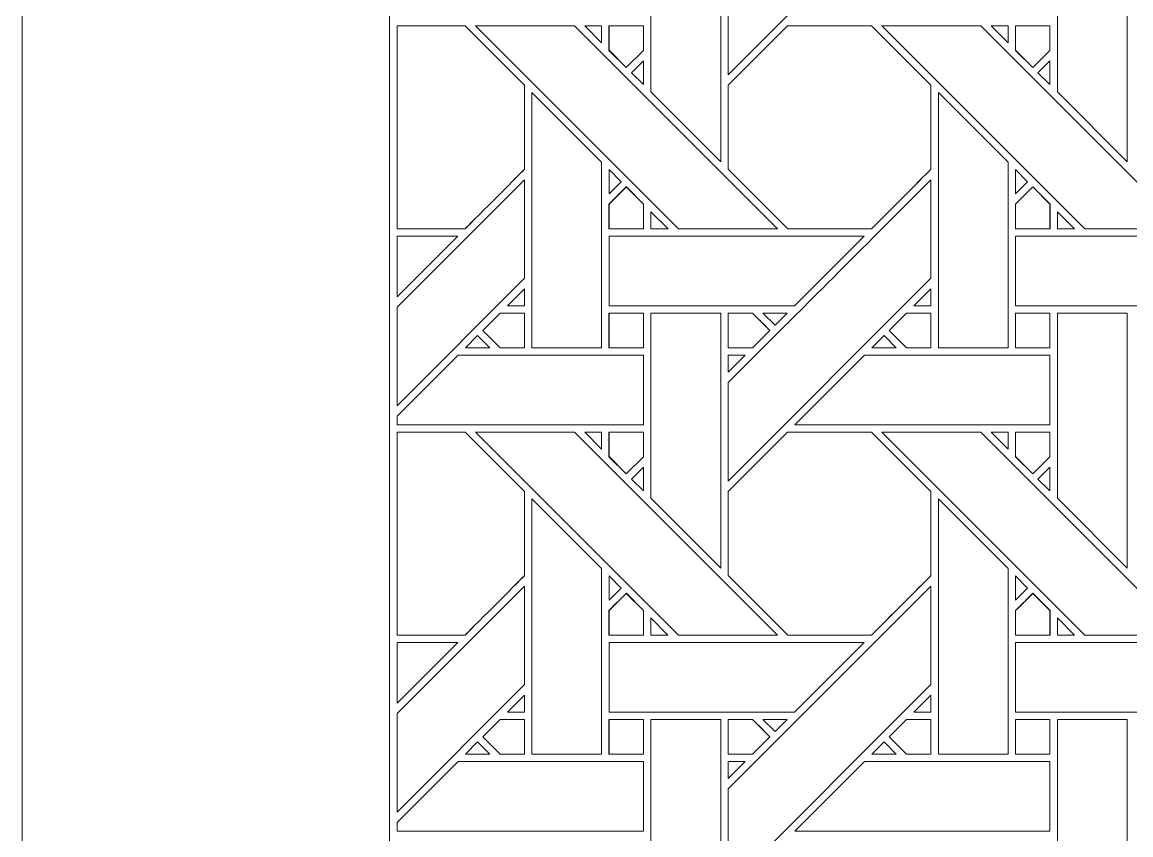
# Model space of a CAD drawing. Header units: inches. Extents: x 3.4 to 21.4, y 0.1 to 18.1.
# Drawn here: x 3.383 to 5.971, y 2.225 to 4.122 of the extents above; entities that cross this region are included whole.
import ezdxf

# ---------------------------------------------------------------- set-up
doc = ezdxf.new("R2010")
doc.units = ezdxf.units.IN
doc.header["$MEASUREMENT"] = 0
doc.layers.add('Design', color=7, linetype='Continuous', lineweight=0)

msp = doc.modelspace()

# ---------------------------------------------------------------- linework, layer by layer
at = {"layer": 'Design'}
for points, knots in [([(3.3829, 18.0948), (3.3829, 18.0948), (3.3829, 0.0948), (3.3829, 0.0948), (3.3829, 0.0948), (21.3829, 0.0948), (21.3829, 0.0948), (21.3829, 0.0948), (21.3829, 18.0948), (21.3829, 18.0948), (21.3829, 18.0948), (3.3829, 18.0948), (3.3829, 18.0948)], [0, 0, 0, 0, 1, 1, 1, 2, 2, 2, 3, 3, 3, 4, 4, 4, 4]), ([(4.2402, 17.2374), (4.2402, 17.2374), (4.2402, 0.9521), (4.2402, 0.9521), (4.2402, 0.9521), (20.5255, 0.9521), (20.5255, 0.9521), (20.5255, 0.9521), (20.5255, 17.2374), (20.5255, 17.2374), (20.5255, 17.2374), (4.2402, 17.2374), (4.2402, 17.2374)], [0, 0, 0, 0, 1, 1, 1, 2, 2, 2, 3, 3, 3, 4, 4, 4, 4]), ([(5.1664, 4.3653), (5.216, 4.4146), (5.4488, 4.6475), (5.5042, 4.703), (5.5042, 4.703), (5.5042, 4.473), (5.5042, 4.473), (5.5042, 4.473), (5.0306, 3.9994), (5.0306, 3.9994), (5.0306, 3.9994), (5.0306, 4.2294), (5.0306, 4.2294), (5.0306, 4.2294), (5.1664, 4.3653), (5.1664, 4.3653)], [0, 0, 0, 0, 1, 1, 1, 2, 2, 2, 3, 3, 3, 4, 4, 4, 5, 5, 5, 5]), ([(5.0134, 4.3916), (5.0134, 4.3916), (5.0134, 3.7964), (5.0134, 3.7964), (5.0134, 3.7964), (4.8505, 3.9594), (4.8505, 3.9594), (4.8505, 3.9594), (4.8505, 4.3916), (4.8505, 4.3916), (4.8505, 4.3916), (5.0134, 4.3916), (5.0134, 4.3916)], [0, 0, 0, 0, 1, 1, 1, 2, 2, 2, 3, 3, 3, 4, 4, 4, 4]), ([(5.9622, 4.3916), (5.9622, 4.3916), (5.9622, 3.7964), (5.9622, 3.7964), (5.9622, 3.7964), (5.7992, 3.9594), (5.7992, 3.9594), (5.7992, 3.9594), (5.7992, 4.3916), (5.7992, 4.3916), (5.7992, 4.3916), (5.9622, 4.3916), (5.9622, 4.3916)], [0, 0, 0, 0, 1, 1, 1, 2, 2, 2, 3, 3, 3, 4, 4, 4, 4]), ([(4.4166, 4.1136), (4.4166, 4.1136), (4.5554, 3.9749), (4.5554, 3.9749), (4.5554, 3.9749), (4.5554, 3.7787), (4.5554, 3.7787), (4.5376, 3.7607), (4.4256, 3.649), (4.4167, 3.64), (4.4167, 3.64), (4.2579, 3.64), (4.2579, 3.64), (4.2579, 3.64), (4.2579, 4.1136), (4.2579, 4.1136), (4.2579, 4.1136), (4.4166, 4.1136), (4.4166, 4.1136)], [0, 0, 0, 0, 1, 1, 1, 2, 2, 2, 3, 3, 3, 4, 4, 4, 5, 5, 5, 6, 6, 6, 6]), ([(4.4168, 4.1136), (4.4168, 4.1136), (4.5555, 3.975), (4.5555, 3.975), (4.5555, 3.975), (4.5555, 3.7787), (4.5555, 3.7787), (4.5377, 3.7608), (4.4258, 3.649), (4.4168, 3.64), (4.4168, 3.64), (4.2579, 3.64), (4.2579, 3.64), (4.2579, 3.64), (4.2579, 4.1136), (4.2579, 4.1136), (4.2579, 4.1136), (4.4168, 4.1136), (4.4168, 4.1136)], [0, 0, 0, 0, 1, 1, 1, 2, 2, 2, 3, 3, 3, 4, 4, 4, 5, 5, 5, 6, 6, 6, 6]), ([(4.6719, 4.1137), (4.6719, 4.1137), (5.1456, 3.64), (5.1456, 3.64), (5.1456, 3.64), (4.9146, 3.64), (4.9146, 3.64), (4.9146, 3.64), (4.441, 4.1137), (4.441, 4.1137), (4.441, 4.1137), (4.6719, 4.1137), (4.6719, 4.1137)], [0, 0, 0, 0, 1, 1, 1, 2, 2, 2, 3, 3, 3, 4, 4, 4, 4]), ([(4.7355, 4.1137), (4.7355, 4.1137), (4.7355, 4.0739), (4.7355, 4.0739), (4.7355, 4.0739), (4.6961, 4.1137), (4.6961, 4.1137), (4.6961, 4.1137), (4.7355, 4.1137), (4.7355, 4.1137)], [0, 0, 0, 0, 1, 1, 1, 2, 2, 2, 3, 3, 3, 3]), ([(4.8328, 4.1136), (4.8328, 4.1136), (4.8328, 4.056), (4.8328, 4.056), (4.8328, 4.056), (4.7929, 4.0161), (4.7929, 4.0161), (4.7929, 4.0161), (4.7526, 4.0564), (4.7526, 4.0564), (4.7526, 4.0564), (4.7526, 4.1136), (4.7526, 4.1136), (4.7526, 4.1136), (4.8328, 4.1136), (4.8328, 4.1136)], [0, 0, 0, 0, 1, 1, 1, 2, 2, 2, 3, 3, 3, 4, 4, 4, 5, 5, 5, 5]), ([(4.793, 4.0162), (4.793, 4.0162), (4.7527, 4.0565), (4.7527, 4.0565), (4.7527, 4.0565), (4.7527, 4.1137), (4.7527, 4.1137), (4.7527, 4.1137), (4.833, 4.1137), (4.833, 4.1137), (4.833, 4.1137), (4.833, 4.0561), (4.833, 4.0561), (4.833, 4.0561), (4.793, 4.0162), (4.793, 4.0162)], [0, 0, 0, 0, 1, 1, 1, 2, 2, 2, 3, 3, 3, 4, 4, 4, 5, 5, 5, 5]), ([(5.1691, 4.1136), (5.1691, 4.1136), (5.3654, 4.1136), (5.3654, 4.1136), (5.3654, 4.1136), (5.5041, 3.9749), (5.5041, 3.9749), (5.5041, 3.9749), (5.5041, 3.7787), (5.5041, 3.7787), (5.4863, 3.7607), (5.3744, 3.649), (5.3654, 3.64), (5.3654, 3.64), (5.1697, 3.64), (5.1697, 3.64), (5.1697, 3.64), (5.0304, 3.7792), (5.0304, 3.7792), (5.0304, 3.7792), (5.0304, 3.9749), (5.0304, 3.9749), (5.0304, 3.9749), (5.1691, 4.1136), (5.1691, 4.1136)], [0, 0, 0, 0, 1, 1, 1, 2, 2, 2, 3, 3, 3, 4, 4, 4, 5, 5, 5, 6, 6, 6, 7, 7, 7, 8, 8, 8, 8]), ([(5.0306, 3.975), (5.0306, 3.975), (5.1693, 4.1137), (5.1693, 4.1137), (5.1693, 4.1137), (5.3655, 4.1137), (5.3655, 4.1137), (5.3655, 4.1137), (5.5042, 3.975), (5.5042, 3.975), (5.5042, 3.975), (5.5042, 3.7787), (5.5042, 3.7787), (5.4863, 3.7607), (5.3744, 3.649), (5.3655, 3.6401), (5.3655, 3.6401), (5.1698, 3.6401), (5.1698, 3.6401), (5.1698, 3.6401), (5.0306, 3.7793), (5.0306, 3.7793), (5.0306, 3.7793), (5.0306, 3.975), (5.0306, 3.975)], [0, 0, 0, 0, 1, 1, 1, 2, 2, 2, 3, 3, 3, 4, 4, 4, 5, 5, 5, 6, 6, 6, 7, 7, 7, 8, 8, 8, 8]), ([(5.6207, 4.1137), (5.6207, 4.1137), (6.0943, 3.64), (6.0943, 3.64), (6.0943, 3.64), (5.8633, 3.64), (5.8633, 3.64), (5.8633, 3.64), (5.3897, 4.1137), (5.3897, 4.1137), (5.3897, 4.1137), (5.6207, 4.1137), (5.6207, 4.1137)], [0, 0, 0, 0, 1, 1, 1, 2, 2, 2, 3, 3, 3, 4, 4, 4, 4]), ([(5.6842, 4.1137), (5.6842, 4.1137), (5.6842, 4.0739), (5.6842, 4.0739), (5.6842, 4.0739), (5.6448, 4.1137), (5.6448, 4.1137), (5.6448, 4.1137), (5.6842, 4.1137), (5.6842, 4.1137)], [0, 0, 0, 0, 1, 1, 1, 2, 2, 2, 3, 3, 3, 3]), ([(5.7816, 4.1136), (5.7816, 4.1136), (5.7816, 4.056), (5.7816, 4.056), (5.7816, 4.056), (5.7416, 4.0161), (5.7416, 4.0161), (5.7416, 4.0161), (5.7013, 4.0564), (5.7013, 4.0564), (5.7013, 4.0564), (5.7013, 4.1136), (5.7013, 4.1136), (5.7013, 4.1136), (5.7816, 4.1136), (5.7816, 4.1136)], [0, 0, 0, 0, 1, 1, 1, 2, 2, 2, 3, 3, 3, 4, 4, 4, 5, 5, 5, 5]), ([(5.7418, 4.0162), (5.7418, 4.0162), (5.7014, 4.0565), (5.7014, 4.0565), (5.7014, 4.0565), (5.7014, 4.1137), (5.7014, 4.1137), (5.7014, 4.1137), (5.7817, 4.1137), (5.7817, 4.1137), (5.7817, 4.1137), (5.7817, 4.0561), (5.7817, 4.0561), (5.7817, 4.0561), (5.7418, 4.0162), (5.7418, 4.0162)], [0, 0, 0, 0, 1, 1, 1, 2, 2, 2, 3, 3, 3, 4, 4, 4, 5, 5, 5, 5]), ([(4.833, 4.0318), (4.833, 4.0318), (4.833, 3.9767), (4.833, 3.9767), (4.833, 3.9767), (4.8052, 4.0041), (4.8052, 4.0041), (4.8052, 4.0041), (4.833, 4.0318), (4.833, 4.0318)], [0, 0, 0, 0, 1, 1, 1, 2, 2, 2, 3, 3, 3, 3]), ([(5.7817, 4.0318), (5.7817, 4.0318), (5.7817, 3.9767), (5.7817, 3.9767), (5.7817, 3.9767), (5.7539, 4.0041), (5.7539, 4.0041), (5.7539, 4.0041), (5.7817, 4.0318), (5.7817, 4.0318)], [0, 0, 0, 0, 1, 1, 1, 2, 2, 2, 3, 3, 3, 3]), ([(4.7354, 3.7957), (4.7354, 3.7957), (4.7354, 3.362), (4.7354, 3.362), (4.7354, 3.362), (4.5727, 3.362), (4.5727, 3.362), (4.5727, 3.362), (4.5727, 3.9579), (4.5727, 3.9579), (4.5727, 3.9579), (4.7354, 3.7957), (4.7354, 3.7957)], [0, 0, 0, 0, 1, 1, 1, 2, 2, 2, 3, 3, 3, 4, 4, 4, 4]), ([(5.6841, 3.7957), (5.6841, 3.7957), (5.6841, 3.362), (5.6841, 3.362), (5.6841, 3.362), (5.5214, 3.362), (5.5214, 3.362), (5.5214, 3.362), (5.5214, 3.9579), (5.5214, 3.9579), (5.5214, 3.9579), (5.6841, 3.7957), (5.6841, 3.7957)], [0, 0, 0, 0, 1, 1, 1, 2, 2, 2, 3, 3, 3, 4, 4, 4, 4]), ([(4.7527, 3.7215), (4.7527, 3.7215), (4.7527, 3.7782), (4.7527, 3.7782), (4.7527, 3.7782), (4.7809, 3.7497), (4.7809, 3.7497), (4.7809, 3.7497), (4.7527, 3.7215), (4.7527, 3.7215)], [0, 0, 0, 0, 1, 1, 1, 2, 2, 2, 3, 3, 3, 3]), ([(5.7015, 3.7215), (5.7015, 3.7215), (5.7015, 3.7782), (5.7015, 3.7782), (5.7015, 3.7782), (5.7296, 3.7497), (5.7296, 3.7497), (5.7296, 3.7497), (5.7015, 3.7215), (5.7015, 3.7215)], [0, 0, 0, 0, 1, 1, 1, 2, 2, 2, 3, 3, 3, 3]), ([(4.5555, 3.7543), (4.5555, 3.7543), (4.5555, 3.5243), (4.5555, 3.5243), (4.5555, 3.5243), (4.2579, 3.2266), (4.2579, 3.2266), (4.2579, 3.2266), (4.2579, 3.4566), (4.2579, 3.4566), (4.2579, 3.4566), (4.5555, 3.7543), (4.5555, 3.7543)], [0, 0, 0, 0, 1, 1, 1, 2, 2, 2, 3, 3, 3, 4, 4, 4, 4]), ([(5.1661, 3.4162), (5.2074, 3.4573), (5.4477, 3.6978), (5.5042, 3.7543), (5.5042, 3.7543), (5.5042, 3.5243), (5.5042, 3.5243), (5.5042, 3.5243), (5.0306, 3.0506), (5.0306, 3.0506), (5.0306, 3.0506), (5.0306, 3.2807), (5.0306, 3.2807), (5.0306, 3.2807), (5.1661, 3.4162), (5.1661, 3.4162)], [0, 0, 0, 0, 1, 1, 1, 2, 2, 2, 3, 3, 3, 4, 4, 4, 5, 5, 5, 5]), ([(4.7526, 3.6397), (4.7526, 3.6397), (4.7526, 3.697), (4.7526, 3.697), (4.7526, 3.697), (4.7929, 3.7374), (4.7929, 3.7374), (4.7929, 3.7374), (4.8332, 3.697), (4.8332, 3.697), (4.8332, 3.697), (4.8332, 3.6397), (4.8332, 3.6397), (4.8332, 3.6397), (4.7526, 3.6397), (4.7526, 3.6397)], [0, 0, 0, 0, 1, 1, 1, 2, 2, 2, 3, 3, 3, 4, 4, 4, 5, 5, 5, 5]), ([(4.7931, 3.7374), (4.7931, 3.7374), (4.8334, 3.6971), (4.8334, 3.6971), (4.8334, 3.6971), (4.8334, 3.6398), (4.8334, 3.6398), (4.8334, 3.6398), (4.7527, 3.6398), (4.7527, 3.6398), (4.7527, 3.6398), (4.7527, 3.6971), (4.7527, 3.6971), (4.7527, 3.6971), (4.7931, 3.7374), (4.7931, 3.7374)], [0, 0, 0, 0, 1, 1, 1, 2, 2, 2, 3, 3, 3, 4, 4, 4, 5, 5, 5, 5]), ([(5.7013, 3.6397), (5.7013, 3.6397), (5.7013, 3.697), (5.7013, 3.697), (5.7013, 3.697), (5.7416, 3.7374), (5.7416, 3.7374), (5.7416, 3.7374), (5.782, 3.697), (5.782, 3.697), (5.782, 3.697), (5.782, 3.6397), (5.782, 3.6397), (5.782, 3.6397), (5.7013, 3.6397), (5.7013, 3.6397)], [0, 0, 0, 0, 1, 1, 1, 2, 2, 2, 3, 3, 3, 4, 4, 4, 5, 5, 5, 5]), ([(5.7418, 3.7374), (5.7418, 3.7374), (5.7821, 3.6971), (5.7821, 3.6971), (5.7821, 3.6971), (5.7821, 3.6398), (5.7821, 3.6398), (5.7821, 3.6398), (5.7015, 3.6398), (5.7015, 3.6398), (5.7015, 3.6398), (5.7015, 3.6971), (5.7015, 3.6971), (5.7015, 3.6971), (5.7418, 3.7374), (5.7418, 3.7374)], [0, 0, 0, 0, 1, 1, 1, 2, 2, 2, 3, 3, 3, 4, 4, 4, 5, 5, 5, 5]), ([(4.8506, 3.64), (4.8506, 3.64), (4.8506, 3.6798), (4.8506, 3.6798), (4.8506, 3.6798), (4.8904, 3.64), (4.8904, 3.64), (4.8904, 3.64), (4.8506, 3.64), (4.8506, 3.64)], [0, 0, 0, 0, 1, 1, 1, 2, 2, 2, 3, 3, 3, 3]), ([(5.7994, 3.64), (5.7994, 3.64), (5.7994, 3.6798), (5.7994, 3.6798), (5.7994, 3.6798), (5.8391, 3.64), (5.8391, 3.64), (5.8391, 3.64), (5.7994, 3.64), (5.7994, 3.64)], [0, 0, 0, 0, 1, 1, 1, 2, 2, 2, 3, 3, 3, 3]), ([(4.3997, 3.6228), (4.3997, 3.6228), (4.2579, 3.481), (4.2579, 3.481), (4.2579, 3.481), (4.2579, 3.6228), (4.2579, 3.6228), (4.2579, 3.6228), (4.3997, 3.6228), (4.3997, 3.6228)], [0, 0, 0, 0, 1, 1, 1, 2, 2, 2, 3, 3, 3, 3]), ([(4.7527, 3.4601), (4.7527, 3.4601), (4.7527, 3.6228), (4.7527, 3.6228), (4.7527, 3.6228), (5.3484, 3.6228), (5.3484, 3.6228), (5.3484, 3.6228), (5.1857, 3.4601), (5.1857, 3.4601), (5.1857, 3.4601), (4.7527, 3.4601), (4.7527, 3.4601)], [0, 0, 0, 0, 1, 1, 1, 2, 2, 2, 3, 3, 3, 4, 4, 4, 4]), ([(5.7015, 3.4601), (5.7015, 3.4601), (5.7015, 3.6228), (5.7015, 3.6228), (5.7015, 3.6228), (6.2972, 3.6228), (6.2972, 3.6228), (6.2972, 3.6228), (6.1344, 3.4601), (6.1344, 3.4601), (6.1344, 3.4601), (5.7015, 3.4601), (5.7015, 3.4601)], [0, 0, 0, 0, 1, 1, 1, 2, 2, 2, 3, 3, 3, 4, 4, 4, 4]), ([(4.5158, 3.4601), (4.5158, 3.4601), (4.5555, 3.4999), (4.5555, 3.4999), (4.5555, 3.4999), (4.5555, 3.4601), (4.5555, 3.4601), (4.5555, 3.4601), (4.5158, 3.4601), (4.5158, 3.4601)], [0, 0, 0, 0, 1, 1, 1, 2, 2, 2, 3, 3, 3, 3]), ([(5.4645, 3.4601), (5.4645, 3.4601), (5.5042, 3.4999), (5.5042, 3.4999), (5.5042, 3.4999), (5.5042, 3.4601), (5.5042, 3.4601), (5.5042, 3.4601), (5.4645, 3.4601), (5.4645, 3.4601)], [0, 0, 0, 0, 1, 1, 1, 2, 2, 2, 3, 3, 3, 3]), ([(4.4983, 3.362), (4.4983, 3.362), (4.4579, 3.4023), (4.4579, 3.4023), (4.4579, 3.4023), (4.4983, 3.4428), (4.4983, 3.4428), (4.4983, 3.4428), (4.5554, 3.4428), (4.5554, 3.4428), (4.5554, 3.4428), (4.5554, 3.362), (4.5554, 3.362), (4.5554, 3.362), (4.4983, 3.362), (4.4983, 3.362)], [0, 0, 0, 0, 1, 1, 1, 2, 2, 2, 3, 3, 3, 4, 4, 4, 5, 5, 5, 5]), ([(4.5555, 3.4428), (4.5555, 3.4428), (4.5555, 3.362), (4.5555, 3.362), (4.5555, 3.362), (4.4984, 3.362), (4.4984, 3.362), (4.4984, 3.362), (4.4581, 3.4024), (4.4581, 3.4024), (4.4581, 3.4024), (4.4985, 3.4428), (4.4985, 3.4428), (4.4985, 3.4428), (4.5555, 3.4428), (4.5555, 3.4428)], [0, 0, 0, 0, 1, 1, 1, 2, 2, 2, 3, 3, 3, 4, 4, 4, 5, 5, 5, 5]), ([(4.7526, 3.4427), (4.7526, 3.4427), (4.8328, 3.4427), (4.8328, 3.4427), (4.8328, 3.4427), (4.8328, 3.362), (4.8328, 3.362), (4.8328, 3.362), (4.7526, 3.362), (4.7526, 3.362), (4.7526, 3.362), (4.7526, 3.4427), (4.7526, 3.4427)], [0, 0, 0, 0, 1, 1, 1, 2, 2, 2, 3, 3, 3, 4, 4, 4, 4]), ([(4.833, 3.4428), (4.833, 3.4428), (4.833, 3.362), (4.833, 3.362), (4.833, 3.362), (4.7527, 3.362), (4.7527, 3.362), (4.7527, 3.362), (4.7527, 3.4428), (4.7527, 3.4428), (4.7527, 3.4428), (4.833, 3.4428), (4.833, 3.4428)], [0, 0, 0, 0, 1, 1, 1, 2, 2, 2, 3, 3, 3, 4, 4, 4, 4]), ([(5.0134, 3.4428), (5.0134, 3.4428), (5.0134, 2.8477), (5.0134, 2.8477), (5.0134, 2.8477), (4.8505, 3.0106), (4.8505, 3.0106), (4.8505, 3.0106), (4.8505, 3.4428), (4.8505, 3.4428), (4.8505, 3.4428), (5.0134, 3.4428), (5.0134, 3.4428)], [0, 0, 0, 0, 1, 1, 1, 2, 2, 2, 3, 3, 3, 4, 4, 4, 4]), ([(5.0875, 3.4427), (5.0926, 3.4376), (5.1234, 3.4068), (5.1278, 3.4024), (5.1278, 3.4024), (5.0874, 3.362), (5.0874, 3.362), (5.0874, 3.362), (5.0304, 3.362), (5.0304, 3.362), (5.0304, 3.362), (5.0304, 3.4427), (5.0304, 3.4427), (5.0304, 3.4427), (5.0875, 3.4427), (5.0875, 3.4427)], [0, 0, 0, 0, 1, 1, 1, 2, 2, 2, 3, 3, 3, 4, 4, 4, 5, 5, 5, 5]), ([(5.1121, 3.4184), (5.1121, 3.4184), (5.128, 3.4025), (5.128, 3.4025), (5.128, 3.4025), (5.0876, 3.3621), (5.0876, 3.3621), (5.0876, 3.3621), (5.0306, 3.3621), (5.0306, 3.3621), (5.0306, 3.3621), (5.0306, 3.4428), (5.0306, 3.4428), (5.0306, 3.4428), (5.0876, 3.4428), (5.0876, 3.4428), (5.093, 3.4375), (5.1028, 3.4277), (5.1121, 3.4184)], [0, 0, 0, 0, 1, 1, 1, 2, 2, 2, 3, 3, 3, 4, 4, 4, 5, 5, 5, 6, 6, 6, 6]), ([(5.112, 3.4428), (5.112, 3.4428), (5.1685, 3.4428), (5.1685, 3.4428), (5.1685, 3.4428), (5.1402, 3.4146), (5.1402, 3.4146), (5.1402, 3.4146), (5.112, 3.4428), (5.112, 3.4428)], [0, 0, 0, 0, 1, 1, 1, 2, 2, 2, 3, 3, 3, 3]), ([(5.447, 3.362), (5.447, 3.362), (5.4066, 3.4023), (5.4066, 3.4023), (5.4066, 3.4023), (5.4471, 3.4428), (5.4471, 3.4428), (5.4471, 3.4428), (5.5041, 3.4428), (5.5041, 3.4428), (5.5041, 3.4428), (5.5041, 3.362), (5.5041, 3.362), (5.5041, 3.362), (5.447, 3.362), (5.447, 3.362)], [0, 0, 0, 0, 1, 1, 1, 2, 2, 2, 3, 3, 3, 4, 4, 4, 5, 5, 5, 5]), ([(5.4068, 3.4024), (5.4068, 3.4024), (5.4472, 3.4428), (5.4472, 3.4428), (5.4472, 3.4428), (5.5042, 3.4428), (5.5042, 3.4428), (5.5042, 3.4428), (5.5042, 3.362), (5.5042, 3.362), (5.5042, 3.362), (5.4471, 3.362), (5.4471, 3.362), (5.4471, 3.362), (5.4068, 3.4024), (5.4068, 3.4024)], [0, 0, 0, 0, 1, 1, 1, 2, 2, 2, 3, 3, 3, 4, 4, 4, 5, 5, 5, 5]), ([(5.7013, 3.4427), (5.7013, 3.4427), (5.7816, 3.4427), (5.7816, 3.4427), (5.7816, 3.4427), (5.7816, 3.362), (5.7816, 3.362), (5.7816, 3.362), (5.7013, 3.362), (5.7013, 3.362), (5.7013, 3.362), (5.7013, 3.4427), (5.7013, 3.4427)], [0, 0, 0, 0, 1, 1, 1, 2, 2, 2, 3, 3, 3, 4, 4, 4, 4]), ([(5.7817, 3.4428), (5.7817, 3.4428), (5.7817, 3.362), (5.7817, 3.362), (5.7817, 3.362), (5.7015, 3.362), (5.7015, 3.362), (5.7015, 3.362), (5.7015, 3.4428), (5.7015, 3.4428), (5.7015, 3.4428), (5.7817, 3.4428), (5.7817, 3.4428)], [0, 0, 0, 0, 1, 1, 1, 2, 2, 2, 3, 3, 3, 4, 4, 4, 4]), ([(5.9622, 3.4428), (5.9622, 3.4428), (5.9622, 2.8477), (5.9622, 2.8477), (5.9622, 2.8477), (5.7992, 3.0106), (5.7992, 3.0106), (5.7992, 3.0106), (5.7992, 3.4428), (5.7992, 3.4428), (5.7992, 3.4428), (5.9622, 3.4428), (5.9622, 3.4428)], [0, 0, 0, 0, 1, 1, 1, 2, 2, 2, 3, 3, 3, 4, 4, 4, 4]), ([(4.4742, 3.362), (4.4742, 3.362), (4.4177, 3.362), (4.4177, 3.362), (4.4177, 3.362), (4.4459, 3.3903), (4.4459, 3.3903), (4.4459, 3.3903), (4.4742, 3.362), (4.4742, 3.362)], [0, 0, 0, 0, 1, 1, 1, 2, 2, 2, 3, 3, 3, 3]), ([(5.4229, 3.362), (5.4229, 3.362), (5.3664, 3.362), (5.3664, 3.362), (5.3664, 3.362), (5.3947, 3.3903), (5.3947, 3.3903), (5.3947, 3.3903), (5.4229, 3.362), (5.4229, 3.362)], [0, 0, 0, 0, 1, 1, 1, 2, 2, 2, 3, 3, 3, 3]), ([(4.2579, 3.2022), (4.2579, 3.2022), (4.4005, 3.3449), (4.4005, 3.3449), (4.4005, 3.3449), (4.833, 3.3449), (4.833, 3.3449), (4.833, 3.3449), (4.833, 3.1821), (4.833, 3.1821), (4.833, 3.1821), (4.2579, 3.1821), (4.2579, 3.1821), (4.2579, 3.1821), (4.2579, 3.2022), (4.2579, 3.2022)], [0, 0, 0, 0, 1, 1, 1, 2, 2, 2, 3, 3, 3, 4, 4, 4, 5, 5, 5, 5]), ([(5.0704, 3.3449), (5.0704, 3.3449), (5.0306, 3.3051), (5.0306, 3.3051), (5.0306, 3.3051), (5.0306, 3.3449), (5.0306, 3.3449), (5.0306, 3.3449), (5.0704, 3.3449), (5.0704, 3.3449)], [0, 0, 0, 0, 1, 1, 1, 2, 2, 2, 3, 3, 3, 3]), ([(5.3493, 3.3449), (5.3493, 3.3449), (5.7817, 3.3449), (5.7817, 3.3449), (5.7817, 3.3449), (5.7817, 3.1821), (5.7817, 3.1821), (5.7817, 3.1821), (5.1864, 3.1821), (5.1864, 3.1821), (5.1864, 3.1821), (5.3493, 3.3449), (5.3493, 3.3449)], [0, 0, 0, 0, 1, 1, 1, 2, 2, 2, 3, 3, 3, 4, 4, 4, 4]), ([(4.4166, 3.1649), (4.4166, 3.1649), (4.5554, 3.0261), (4.5554, 3.0261), (4.5554, 3.0261), (4.5554, 2.8299), (4.5554, 2.8299), (4.5376, 2.812), (4.4256, 2.7003), (4.4167, 2.6913), (4.4167, 2.6913), (4.2579, 2.6913), (4.2579, 2.6913), (4.2579, 2.6913), (4.2579, 3.1649), (4.2579, 3.1649), (4.2579, 3.1649), (4.4166, 3.1649), (4.4166, 3.1649)], [0, 0, 0, 0, 1, 1, 1, 2, 2, 2, 3, 3, 3, 4, 4, 4, 5, 5, 5, 6, 6, 6, 6]), ([(4.4168, 3.1649), (4.4168, 3.1649), (4.5555, 3.0262), (4.5555, 3.0262), (4.5555, 3.0262), (4.5555, 2.83), (4.5555, 2.83), (4.5377, 2.8121), (4.4258, 2.7003), (4.4168, 2.6913), (4.4168, 2.6913), (4.2579, 2.6913), (4.2579, 2.6913), (4.2579, 2.6913), (4.2579, 3.1649), (4.2579, 3.1649), (4.2579, 3.1649), (4.4168, 3.1649), (4.4168, 3.1649)], [0, 0, 0, 0, 1, 1, 1, 2, 2, 2, 3, 3, 3, 4, 4, 4, 5, 5, 5, 6, 6, 6, 6]), ([(4.6719, 3.165), (4.6719, 3.165), (5.1456, 2.6913), (5.1456, 2.6913), (5.1456, 2.6913), (4.9146, 2.6913), (4.9146, 2.6913), (4.9146, 2.6913), (4.441, 3.165), (4.441, 3.165), (4.441, 3.165), (4.6719, 3.165), (4.6719, 3.165)], [0, 0, 0, 0, 1, 1, 1, 2, 2, 2, 3, 3, 3, 4, 4, 4, 4]), ([(4.7355, 3.165), (4.7355, 3.165), (4.7355, 3.1251), (4.7355, 3.1251), (4.7355, 3.1251), (4.6961, 3.165), (4.6961, 3.165), (4.6961, 3.165), (4.7355, 3.165), (4.7355, 3.165)], [0, 0, 0, 0, 1, 1, 1, 2, 2, 2, 3, 3, 3, 3]), ([(4.8328, 3.1649), (4.8328, 3.1649), (4.8328, 3.1073), (4.8328, 3.1073), (4.8328, 3.1073), (4.7929, 3.0673), (4.7929, 3.0673), (4.7929, 3.0673), (4.7526, 3.1077), (4.7526, 3.1077), (4.7526, 3.1077), (4.7526, 3.1649), (4.7526, 3.1649), (4.7526, 3.1649), (4.8328, 3.1649), (4.8328, 3.1649)], [0, 0, 0, 0, 1, 1, 1, 2, 2, 2, 3, 3, 3, 4, 4, 4, 5, 5, 5, 5]), ([(4.793, 3.0674), (4.793, 3.0674), (4.7527, 3.1078), (4.7527, 3.1078), (4.7527, 3.1078), (4.7527, 3.165), (4.7527, 3.165), (4.7527, 3.165), (4.833, 3.165), (4.833, 3.165), (4.833, 3.165), (4.833, 3.1074), (4.833, 3.1074), (4.833, 3.1074), (4.793, 3.0674), (4.793, 3.0674)], [0, 0, 0, 0, 1, 1, 1, 2, 2, 2, 3, 3, 3, 4, 4, 4, 5, 5, 5, 5]), ([(5.1691, 3.1649), (5.1691, 3.1649), (5.3654, 3.1649), (5.3654, 3.1649), (5.3654, 3.1649), (5.5041, 3.0261), (5.5041, 3.0261), (5.5041, 3.0261), (5.5041, 2.8299), (5.5041, 2.8299), (5.4863, 2.812), (5.3744, 2.7002), (5.3654, 2.6912), (5.3654, 2.6912), (5.1697, 2.6912), (5.1697, 2.6912), (5.1697, 2.6912), (5.0304, 2.8305), (5.0304, 2.8305), (5.0304, 2.8305), (5.0304, 3.0261), (5.0304, 3.0261), (5.0304, 3.0261), (5.1691, 3.1649), (5.1691, 3.1649)], [0, 0, 0, 0, 1, 1, 1, 2, 2, 2, 3, 3, 3, 4, 4, 4, 5, 5, 5, 6, 6, 6, 7, 7, 7, 8, 8, 8, 8]), ([(5.0306, 3.0262), (5.0306, 3.0262), (5.1693, 3.165), (5.1693, 3.165), (5.1693, 3.165), (5.3655, 3.165), (5.3655, 3.165), (5.3655, 3.165), (5.5042, 3.0262), (5.5042, 3.0262), (5.5042, 3.0262), (5.5042, 2.83), (5.5042, 2.83), (5.4861, 2.8118), (5.3743, 2.7001), (5.3655, 2.6913), (5.3655, 2.6913), (5.1698, 2.6913), (5.1698, 2.6913), (5.1698, 2.6913), (5.0306, 2.8306), (5.0306, 2.8306), (5.0306, 2.8306), (5.0306, 3.0262), (5.0306, 3.0262)], [0, 0, 0, 0, 1, 1, 1, 2, 2, 2, 3, 3, 3, 4, 4, 4, 5, 5, 5, 6, 6, 6, 7, 7, 7, 8, 8, 8, 8]), ([(5.3897, 3.165), (5.3897, 3.165), (5.6207, 3.165), (5.6207, 3.165), (5.6207, 3.165), (6.0943, 2.6913), (6.0943, 2.6913), (6.0943, 2.6913), (5.8633, 2.6913), (5.8633, 2.6913), (5.8633, 2.6913), (5.3897, 3.165), (5.3897, 3.165)], [0, 0, 0, 0, 1, 1, 1, 2, 2, 2, 3, 3, 3, 4, 4, 4, 4]), ([(5.6842, 3.165), (5.6842, 3.165), (5.6842, 3.1251), (5.6842, 3.1251), (5.6842, 3.1251), (5.6448, 3.165), (5.6448, 3.165), (5.6448, 3.165), (5.6842, 3.165), (5.6842, 3.165)], [0, 0, 0, 0, 1, 1, 1, 2, 2, 2, 3, 3, 3, 3]), ([(5.7816, 3.1649), (5.7816, 3.1649), (5.7816, 3.1073), (5.7816, 3.1073), (5.7816, 3.1073), (5.7416, 3.0673), (5.7416, 3.0673), (5.7416, 3.0673), (5.7013, 3.1077), (5.7013, 3.1077), (5.7013, 3.1077), (5.7013, 3.1649), (5.7013, 3.1649), (5.7013, 3.1649), (5.7816, 3.1649), (5.7816, 3.1649)], [0, 0, 0, 0, 1, 1, 1, 2, 2, 2, 3, 3, 3, 4, 4, 4, 5, 5, 5, 5]), ([(5.7418, 3.0674), (5.7418, 3.0674), (5.7014, 3.1078), (5.7014, 3.1078), (5.7014, 3.1078), (5.7014, 3.165), (5.7014, 3.165), (5.7014, 3.165), (5.7817, 3.165), (5.7817, 3.165), (5.7817, 3.165), (5.7817, 3.1074), (5.7817, 3.1074), (5.7817, 3.1074), (5.7418, 3.0674), (5.7418, 3.0674)], [0, 0, 0, 0, 1, 1, 1, 2, 2, 2, 3, 3, 3, 4, 4, 4, 5, 5, 5, 5]), ([(4.833, 3.0831), (4.833, 3.0831), (4.833, 3.028), (4.833, 3.028), (4.833, 3.028), (4.8052, 3.0554), (4.8052, 3.0554), (4.8052, 3.0554), (4.833, 3.0831), (4.833, 3.0831)], [0, 0, 0, 0, 1, 1, 1, 2, 2, 2, 3, 3, 3, 3]), ([(5.7817, 3.0831), (5.7817, 3.0831), (5.7817, 3.028), (5.7817, 3.028), (5.7817, 3.028), (5.7539, 3.0553), (5.7539, 3.0553), (5.7539, 3.0553), (5.7817, 3.0831), (5.7817, 3.0831)], [0, 0, 0, 0, 1, 1, 1, 2, 2, 2, 3, 3, 3, 3]), ([(4.7354, 2.847), (4.7354, 2.847), (4.7354, 2.4133), (4.7354, 2.4133), (4.7354, 2.4133), (4.5727, 2.4133), (4.5727, 2.4133), (4.5727, 2.4133), (4.5727, 3.0091), (4.5727, 3.0091), (4.5727, 3.0091), (4.7354, 2.847), (4.7354, 2.847)], [0, 0, 0, 0, 1, 1, 1, 2, 2, 2, 3, 3, 3, 4, 4, 4, 4]), ([(5.6841, 2.847), (5.6841, 2.847), (5.6841, 2.4133), (5.6841, 2.4133), (5.6841, 2.4133), (5.5214, 2.4133), (5.5214, 2.4133), (5.5214, 2.4133), (5.5214, 3.0091), (5.5214, 3.0091), (5.5214, 3.0091), (5.6841, 2.847), (5.6841, 2.847)], [0, 0, 0, 0, 1, 1, 1, 2, 2, 2, 3, 3, 3, 4, 4, 4, 4]), ([(4.7527, 2.7728), (4.7527, 2.7728), (4.7527, 2.8295), (4.7527, 2.8295), (4.7527, 2.8295), (4.7809, 2.8009), (4.7809, 2.8009), (4.7809, 2.8009), (4.7527, 2.7728), (4.7527, 2.7728)], [0, 0, 0, 0, 1, 1, 1, 2, 2, 2, 3, 3, 3, 3]), ([(5.7015, 2.7728), (5.7015, 2.7728), (5.7015, 2.8295), (5.7015, 2.8295), (5.7015, 2.8295), (5.7296, 2.8009), (5.7296, 2.8009), (5.7296, 2.8009), (5.7015, 2.7728), (5.7015, 2.7728)], [0, 0, 0, 0, 1, 1, 1, 2, 2, 2, 3, 3, 3, 3]), ([(4.5555, 2.8056), (4.5555, 2.8056), (4.5555, 2.5756), (4.5555, 2.5756), (4.5555, 2.5756), (4.2579, 2.2779), (4.2579, 2.2779), (4.2579, 2.2779), (4.2579, 2.5079), (4.2579, 2.5079), (4.2579, 2.5079), (4.5555, 2.8056), (4.5555, 2.8056)], [0, 0, 0, 0, 1, 1, 1, 2, 2, 2, 3, 3, 3, 4, 4, 4, 4]), ([(5.0306, 2.332), (5.0306, 2.332), (5.5042, 2.8056), (5.5042, 2.8056), (5.5042, 2.8056), (5.5042, 2.5756), (5.5042, 2.5756), (5.5042, 2.5756), (5.0306, 2.1019), (5.0306, 2.1019), (5.0306, 2.1019), (5.0306, 2.332), (5.0306, 2.332)], [0, 0, 0, 0, 1, 1, 1, 2, 2, 2, 3, 3, 3, 4, 4, 4, 4]), ([(4.7526, 2.691), (4.7526, 2.691), (4.7526, 2.7483), (4.7526, 2.7483), (4.7526, 2.7483), (4.7929, 2.7886), (4.7929, 2.7886), (4.7929, 2.7886), (4.8332, 2.7483), (4.8332, 2.7483), (4.8332, 2.7483), (4.8332, 2.691), (4.8332, 2.691), (4.8332, 2.691), (4.7526, 2.691), (4.7526, 2.691)], [0, 0, 0, 0, 1, 1, 1, 2, 2, 2, 3, 3, 3, 4, 4, 4, 5, 5, 5, 5]), ([(4.7931, 2.7887), (4.7931, 2.7887), (4.8334, 2.7484), (4.8334, 2.7484), (4.8334, 2.7484), (4.8334, 2.6911), (4.8334, 2.6911), (4.8334, 2.6911), (4.7527, 2.6911), (4.7527, 2.6911), (4.7527, 2.6911), (4.7527, 2.7484), (4.7527, 2.7484), (4.7527, 2.7484), (4.7931, 2.7887), (4.7931, 2.7887)], [0, 0, 0, 0, 1, 1, 1, 2, 2, 2, 3, 3, 3, 4, 4, 4, 5, 5, 5, 5]), ([(5.7013, 2.691), (5.7013, 2.691), (5.7013, 2.7483), (5.7013, 2.7483), (5.7013, 2.7483), (5.7416, 2.7886), (5.7416, 2.7886), (5.7416, 2.7886), (5.782, 2.7483), (5.782, 2.7483), (5.782, 2.7483), (5.782, 2.691), (5.782, 2.691), (5.782, 2.691), (5.7013, 2.691), (5.7013, 2.691)], [0, 0, 0, 0, 1, 1, 1, 2, 2, 2, 3, 3, 3, 4, 4, 4, 5, 5, 5, 5]), ([(5.7075, 2.7544), (5.7075, 2.7544), (5.7418, 2.7887), (5.7418, 2.7887), (5.7418, 2.7887), (5.7821, 2.7484), (5.7821, 2.7484), (5.7821, 2.7484), (5.7821, 2.6911), (5.7821, 2.6911), (5.7821, 2.6911), (5.7015, 2.6911), (5.7015, 2.6911), (5.7015, 2.6911), (5.7015, 2.7484), (5.7015, 2.7484), (5.7015, 2.7484), (5.7075, 2.7544), (5.7075, 2.7544)], [0, 0, 0, 0, 1, 1, 1, 2, 2, 2, 3, 3, 3, 4, 4, 4, 5, 5, 5, 6, 6, 6, 6]), ([(4.8506, 2.6913), (4.8506, 2.6913), (4.8506, 2.7311), (4.8506, 2.7311), (4.8506, 2.7311), (4.8903, 2.6913), (4.8903, 2.6913), (4.8903, 2.6913), (4.8506, 2.6913), (4.8506, 2.6913)], [0, 0, 0, 0, 1, 1, 1, 2, 2, 2, 3, 3, 3, 3]), ([(5.8391, 2.6913), (5.8391, 2.6913), (5.7994, 2.6913), (5.7994, 2.6913), (5.7994, 2.6913), (5.7994, 2.7311), (5.7994, 2.7311), (5.7994, 2.7311), (5.8391, 2.6913), (5.8391, 2.6913)], [0, 0, 0, 0, 1, 1, 1, 2, 2, 2, 3, 3, 3, 3]), ([(4.3997, 2.6741), (4.3997, 2.6741), (4.2579, 2.5322), (4.2579, 2.5322), (4.2579, 2.5322), (4.2579, 2.6741), (4.2579, 2.6741), (4.2579, 2.6741), (4.3997, 2.6741), (4.3997, 2.6741)], [0, 0, 0, 0, 1, 1, 1, 2, 2, 2, 3, 3, 3, 3]), ([(4.7527, 2.5114), (4.7527, 2.5114), (4.7527, 2.6741), (4.7527, 2.6741), (4.7527, 2.6741), (5.3484, 2.6741), (5.3484, 2.6741), (5.3484, 2.6741), (5.1857, 2.5114), (5.1857, 2.5114), (5.1857, 2.5114), (4.7527, 2.5114), (4.7527, 2.5114)], [0, 0, 0, 0, 1, 1, 1, 2, 2, 2, 3, 3, 3, 4, 4, 4, 4]), ([(5.7015, 2.5114), (5.7015, 2.5114), (5.7015, 2.6741), (5.7015, 2.6741), (5.7015, 2.6741), (6.2972, 2.6741), (6.2972, 2.6741), (6.2972, 2.6741), (6.1344, 2.5114), (6.1344, 2.5114), (6.1344, 2.5114), (5.7015, 2.5114), (5.7015, 2.5114)], [0, 0, 0, 0, 1, 1, 1, 2, 2, 2, 3, 3, 3, 4, 4, 4, 4]), ([(4.5157, 2.5114), (4.5157, 2.5114), (4.5555, 2.5512), (4.5555, 2.5512), (4.5555, 2.5512), (4.5555, 2.5114), (4.5555, 2.5114), (4.5555, 2.5114), (4.5157, 2.5114), (4.5157, 2.5114)], [0, 0, 0, 0, 1, 1, 1, 2, 2, 2, 3, 3, 3, 3]), ([(5.4645, 2.5114), (5.4645, 2.5114), (5.5042, 2.5512), (5.5042, 2.5512), (5.5042, 2.5512), (5.5042, 2.5114), (5.5042, 2.5114), (5.5042, 2.5114), (5.4645, 2.5114), (5.4645, 2.5114)], [0, 0, 0, 0, 1, 1, 1, 2, 2, 2, 3, 3, 3, 3]), ([(4.4983, 2.4132), (4.4983, 2.4132), (4.4579, 2.4536), (4.4579, 2.4536), (4.4579, 2.4536), (4.4983, 2.494), (4.4983, 2.494), (4.4983, 2.494), (4.5554, 2.494), (4.5554, 2.494), (4.5554, 2.494), (4.5554, 2.4132), (4.5554, 2.4132), (4.5554, 2.4132), (4.4983, 2.4132), (4.4983, 2.4132)], [0, 0, 0, 0, 1, 1, 1, 2, 2, 2, 3, 3, 3, 4, 4, 4, 5, 5, 5, 5]), ([(4.5555, 2.4941), (4.5555, 2.4941), (4.5555, 2.4133), (4.5555, 2.4133), (4.5555, 2.4133), (4.4984, 2.4133), (4.4984, 2.4133), (4.4984, 2.4133), (4.4581, 2.4537), (4.4581, 2.4537), (4.4581, 2.4537), (4.4985, 2.4941), (4.4985, 2.4941), (4.4985, 2.4941), (4.5555, 2.4941), (4.5555, 2.4941)], [0, 0, 0, 0, 1, 1, 1, 2, 2, 2, 3, 3, 3, 4, 4, 4, 5, 5, 5, 5]), ([(4.7526, 2.494), (4.7526, 2.494), (4.8328, 2.494), (4.8328, 2.494), (4.8328, 2.494), (4.8328, 2.4132), (4.8328, 2.4132), (4.8328, 2.4132), (4.7526, 2.4132), (4.7526, 2.4132), (4.7526, 2.4132), (4.7526, 2.494), (4.7526, 2.494)], [0, 0, 0, 0, 1, 1, 1, 2, 2, 2, 3, 3, 3, 4, 4, 4, 4]), ([(4.833, 2.4941), (4.833, 2.4941), (4.833, 2.4133), (4.833, 2.4133), (4.833, 2.4133), (4.7527, 2.4133), (4.7527, 2.4133), (4.7527, 2.4133), (4.7527, 2.4941), (4.7527, 2.4941), (4.7527, 2.4941), (4.833, 2.4941), (4.833, 2.4941)], [0, 0, 0, 0, 1, 1, 1, 2, 2, 2, 3, 3, 3, 4, 4, 4, 4]), ([(5.0134, 2.4941), (5.0134, 2.4941), (5.0134, 1.899), (5.0134, 1.899), (5.0134, 1.899), (4.8505, 2.0619), (4.8505, 2.0619), (4.8505, 2.0619), (4.8505, 2.4941), (4.8505, 2.4941), (4.8505, 2.4941), (5.0134, 2.4941), (5.0134, 2.4941)], [0, 0, 0, 0, 1, 1, 1, 2, 2, 2, 3, 3, 3, 4, 4, 4, 4]), ([(5.0875, 2.494), (5.0926, 2.4889), (5.1234, 2.4581), (5.1278, 2.4536), (5.1278, 2.4536), (5.0874, 2.4132), (5.0874, 2.4132), (5.0874, 2.4132), (5.0304, 2.4132), (5.0304, 2.4132), (5.0304, 2.4132), (5.0304, 2.494), (5.0304, 2.494), (5.0304, 2.494), (5.0875, 2.494), (5.0875, 2.494)], [0, 0, 0, 0, 1, 1, 1, 2, 2, 2, 3, 3, 3, 4, 4, 4, 5, 5, 5, 5]), ([(5.0306, 2.4133), (5.0306, 2.4133), (5.0306, 2.4941), (5.0306, 2.4941), (5.0306, 2.4941), (5.0876, 2.4941), (5.0876, 2.4941), (5.093, 2.4888), (5.128, 2.4537), (5.128, 2.4537), (5.128, 2.4537), (5.0876, 2.4133), (5.0876, 2.4133), (5.0876, 2.4133), (5.0306, 2.4133), (5.0306, 2.4133)], [0, 0, 0, 0, 1, 1, 1, 2, 2, 2, 3, 3, 3, 4, 4, 4, 5, 5, 5, 5]), ([(5.112, 2.4941), (5.112, 2.4941), (5.1685, 2.4941), (5.1685, 2.4941), (5.1685, 2.4941), (5.1402, 2.4659), (5.1402, 2.4659), (5.1402, 2.4659), (5.112, 2.4941), (5.112, 2.4941)], [0, 0, 0, 0, 1, 1, 1, 2, 2, 2, 3, 3, 3, 3]), ([(5.447, 2.4132), (5.447, 2.4132), (5.4066, 2.4536), (5.4066, 2.4536), (5.4066, 2.4536), (5.4471, 2.494), (5.4471, 2.494), (5.4471, 2.494), (5.5041, 2.494), (5.5041, 2.494), (5.5041, 2.494), (5.5041, 2.4132), (5.5041, 2.4132), (5.5041, 2.4132), (5.447, 2.4132), (5.447, 2.4132)], [0, 0, 0, 0, 1, 1, 1, 2, 2, 2, 3, 3, 3, 4, 4, 4, 5, 5, 5, 5]), ([(5.4068, 2.4537), (5.4068, 2.4537), (5.4472, 2.4941), (5.4472, 2.4941), (5.4472, 2.4941), (5.5042, 2.4941), (5.5042, 2.4941), (5.5042, 2.4941), (5.5042, 2.4133), (5.5042, 2.4133), (5.5042, 2.4133), (5.4471, 2.4133), (5.4471, 2.4133), (5.4471, 2.4133), (5.4068, 2.4537), (5.4068, 2.4537)], [0, 0, 0, 0, 1, 1, 1, 2, 2, 2, 3, 3, 3, 4, 4, 4, 5, 5, 5, 5]), ([(5.7013, 2.494), (5.7013, 2.494), (5.7816, 2.494), (5.7816, 2.494), (5.7816, 2.494), (5.7816, 2.4132), (5.7816, 2.4132), (5.7816, 2.4132), (5.7013, 2.4132), (5.7013, 2.4132), (5.7013, 2.4132), (5.7013, 2.494), (5.7013, 2.494)], [0, 0, 0, 0, 1, 1, 1, 2, 2, 2, 3, 3, 3, 4, 4, 4, 4]), ([(5.7015, 2.4133), (5.7015, 2.4133), (5.7015, 2.4941), (5.7015, 2.4941), (5.7015, 2.4941), (5.7817, 2.4941), (5.7817, 2.4941), (5.7817, 2.4941), (5.7817, 2.4133), (5.7817, 2.4133), (5.7817, 2.4133), (5.7015, 2.4133), (5.7015, 2.4133)], [0, 0, 0, 0, 1, 1, 1, 2, 2, 2, 3, 3, 3, 4, 4, 4, 4]), ([(5.9622, 2.4941), (5.9622, 2.4941), (5.9622, 1.899), (5.9622, 1.899), (5.9622, 1.899), (5.7992, 2.0619), (5.7992, 2.0619), (5.7992, 2.0619), (5.7992, 2.4941), (5.7992, 2.4941), (5.7992, 2.4941), (5.9622, 2.4941), (5.9622, 2.4941)], [0, 0, 0, 0, 1, 1, 1, 2, 2, 2, 3, 3, 3, 4, 4, 4, 4]), ([(4.4742, 2.4133), (4.4742, 2.4133), (4.4177, 2.4133), (4.4177, 2.4133), (4.4177, 2.4133), (4.4459, 2.4416), (4.4459, 2.4416), (4.4459, 2.4416), (4.4742, 2.4133), (4.4742, 2.4133)], [0, 0, 0, 0, 1, 1, 1, 2, 2, 2, 3, 3, 3, 3]), ([(5.4229, 2.4133), (5.4229, 2.4133), (5.3664, 2.4133), (5.3664, 2.4133), (5.3664, 2.4133), (5.3947, 2.4416), (5.3947, 2.4416), (5.3947, 2.4416), (5.4229, 2.4133), (5.4229, 2.4133)], [0, 0, 0, 0, 1, 1, 1, 2, 2, 2, 3, 3, 3, 3]), ([(4.2579, 2.2535), (4.2579, 2.2535), (4.4005, 2.3962), (4.4005, 2.3962), (4.4005, 2.3962), (4.833, 2.3962), (4.833, 2.3962), (4.833, 2.3962), (4.833, 2.2334), (4.833, 2.2334), (4.833, 2.2334), (4.2579, 2.2334), (4.2579, 2.2334), (4.2579, 2.2334), (4.2579, 2.2535), (4.2579, 2.2535)], [0, 0, 0, 0, 1, 1, 1, 2, 2, 2, 3, 3, 3, 4, 4, 4, 5, 5, 5, 5]), ([(5.0704, 2.3962), (5.0704, 2.3962), (5.0306, 2.3564), (5.0306, 2.3564), (5.0306, 2.3564), (5.0306, 2.3962), (5.0306, 2.3962), (5.0306, 2.3962), (5.0704, 2.3962), (5.0704, 2.3962)], [0, 0, 0, 0, 1, 1, 1, 2, 2, 2, 3, 3, 3, 3]), ([(5.1864, 2.2334), (5.1864, 2.2334), (5.3493, 2.3962), (5.3493, 2.3962), (5.3493, 2.3962), (5.7817, 2.3962), (5.7817, 2.3962), (5.7817, 2.3962), (5.7817, 2.2334), (5.7817, 2.2334), (5.7817, 2.2334), (5.1864, 2.2334), (5.1864, 2.2334)], [0, 0, 0, 0, 1, 1, 1, 2, 2, 2, 3, 3, 3, 4, 4, 4, 4])]:
    msp.add_open_spline(points, degree=3, knots=knots, dxfattribs=at)

doc.saveas('drawing.dxf')
